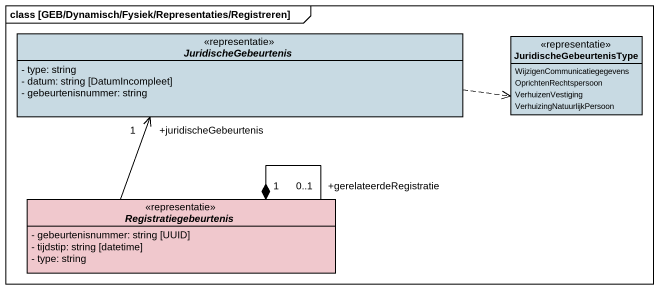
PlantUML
@startuml
mainframe class [GEB/Dynamisch/Fysiek/Representaties/Registreren]
hide circle
hide empty members
skinparam classAttributeIconSize 0
abstract class JuridischeGebeurtenis <<representatie>> #C8DAE3 {
  - type: string
  - datum: string [DatumIncompleet]
  - gebeurtenisnummer: string
}
enum JuridischeGebeurtenisType <<representatie>> #C8DAE3 {
  WijzigenCommunicatiegegevens
  OprichtenRechtspersoon
  VerhuizenVestiging
  VerhuizingNatuurlijkPersoon
}
abstract class Registratiegebeurtenis <<representatie>> #F0C8CD {
  - gebeurtenisnummer: string [UUID]
  - tijdstip: string [datetime]
  - type: string
}
JuridischeGebeurtenis .right.> JuridischeGebeurtenisType
Registratiegebeurtenis -up-> "+juridischeGebeurtenis\n1" JuridischeGebeurtenis
Registratiegebeurtenis "+gerelateerdeRegistratie\n0..1" --* "1" Registratiegebeurtenis
@enduml
